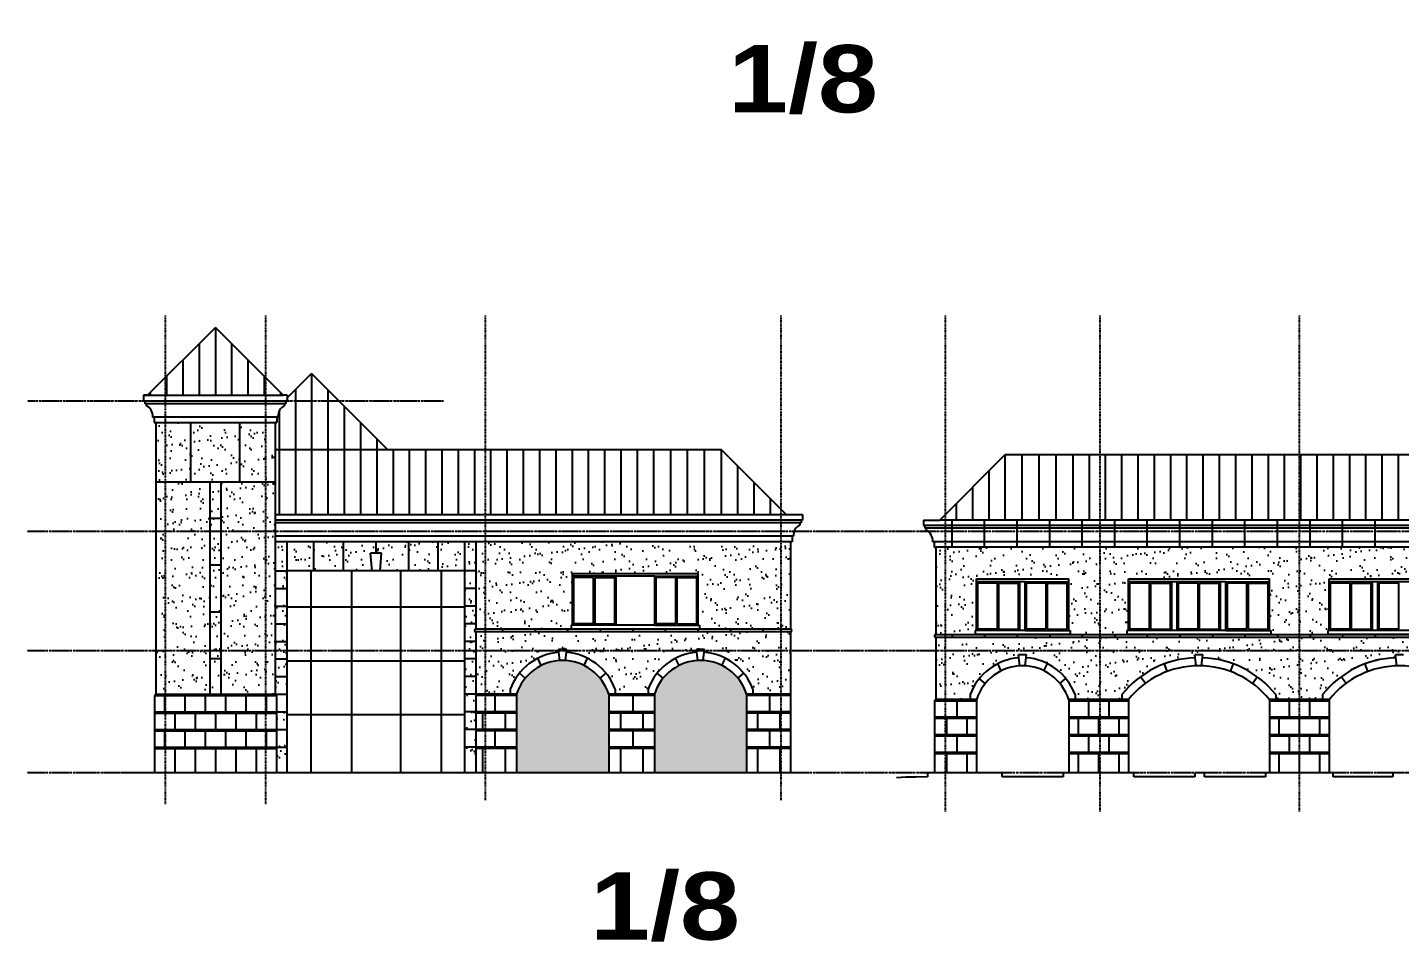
# Model space of a CAD drawing. Header units: inches. Extents: x -37 to 8263, y -3768 to 3636.
# Drawn here: x -37 to 1987, y -3701 to -2352 of the extents above; entities that cross this region are included whole.
import ezdxf

# ---------------------------------------------------------------- set-up
doc = ezdxf.new("R2010")
doc.units = ezdxf.units.IN
doc.header["$MEASUREMENT"] = 0
doc.linetypes.add('DASHDOT2', pattern=[0.5, 0.25, -0.125, 0, -0.125])
doc.linetypes.add('DASHDOTX2', pattern=[2, 1, -0.5, 0, -0.5])
for name, color, linetype in [('poche', 1, 'Continuous'), ('ROOF', 2, 'Continuous'), ('SITE', 1, 'Continuous'), ('STRUCTURE', 1, 'DASHDOTX2'), ('WALLS', 4, 'Continuous'), ('WINDOWS', 2, 'Continuous')]:
    doc.layers.add(name, color=color, linetype=linetype)
doc.styles.add('ARIAL BLACK', font='')
doc.styles.get('ARIAL BLACK').set_extended_font_data('Arial Black')

msp = doc.modelspace()

# ---------------------------------------------------------------- hatches: boundary and pattern name
at = {"layer": 'poche'}
h = msp.add_hatch(dxfattribs=at)
h.set_pattern_fill('AR-SAND', color=256, scale=15, style=0)
h.paths.add_polyline_path([(435.2, -2166.3, 0.734414), (299.2, -2166.3), (299.2, -2274.3), (435.2, -2274.3)])
h.paths.add_polyline_path([(2271.8, -2166.3, 0.734414), (2135.8, -2166.3), (2135.8, -2280.3), (2271.8, -2280.3)])
h.paths.add_polyline_path([(2475, -2166.3, 0.734414), (2339, -2166.3), (2339, -2280.3), (2475, -2280.3)])
h.paths.add_polyline_path([(820.4, -3335.7, 0.734414), (684.4, -3335.7), (684.4, -3451.7), (820.4, -3451.7)])
h.paths.add_polyline_path([(1023.7, -3335.7, 0.734414), (887.7, -3335.7), (887.7, -3451.7), (1023.7, -3451.7)])
h = msp.add_hatch(dxfattribs=at)
h.set_pattern_fill('AR-SAND', color=256, scale=15, style=0)
h.paths.add_polyline_path([(204, -2934.7), (152.2, -2934.7), (152.2, -3022.7), (204, -3022.7)])
h.paths.add_polyline_path([(276.4, -2934.7), (204, -2934.7), (204, -3022.7), (276.4, -3022.7)])
h.paths.add_polyline_path([(328.2, -2934.7), (276.4, -2934.7), (276.4, -3022.7), (328.2, -3022.7)])
h.paths.add_polyline_path([(328.2, -3022.7), (248.2, -3022.7), (248.2, -3335.7), (328.2, -3335.7)])
h.paths.add_polyline_path([(248.2, -3022.7), (232.2, -3022.7), (232.2, -3076.3), (248.2, -3076.3)])
h.paths.add_polyline_path([(232.2, -3022.7), (152.2, -3022.7), (152.2, -3335.7), (232.2, -3335.7)])
h.paths.add_polyline_path([(248.2, -3076.3), (232.2, -3076.3), (232.2, -3145.4), (248.2, -3145.4)])
h.paths.add_polyline_path([(248.2, -3145.4), (232.2, -3145.4), (232.2, -3214.4), (248.2, -3214.4)])
h.paths.add_polyline_path([(248.2, -3214.4), (232.2, -3214.4), (232.2, -3283.4), (248.2, -3283.4)])
h.paths.add_polyline_path([(248.2, -3283.4), (232.2, -3283.4), (232.2, -3335.7), (248.2, -3335.7)])
h.paths.add_polyline_path([(767.1, -3161.7), (767.1, -3157.7), (952.2, -3157.7), (952.2, -3161.7), (952.2, -3233.7), (954.2, -3233.7), (954.2, -3239.7), (1088.2, -3239.7), (1088.2, -3110.7), (624.2, -3110.7), (624.2, -3239.7), (765.1, -3239.7), (765.1, -3233.7), (767.1, -3233.7)])
h.paths.add_polyline_path([(949.7, -3269.7), (961.7, -3269.7), (961.1, -3273.8, -0.292148), (1033, -3328.2), (1033, -3335.7), (1088.2, -3335.7), (1088.2, -3243.7), (624.2, -3243.7), (624.2, -3335.7), (624.4, -3335.7), (675.1, -3335.7), (675.1, -3328.2, -0.292148), (747, -3273.8), (746.4, -3269.7), (758.4, -3269.7), (757.9, -3273.8, -0.292148), (829.8, -3328.2), (829.8, -3335.7), (878.3, -3335.7), (878.3, -3328.2, -0.292148), (950.2, -3273.8)])
h.paths.add_polyline_path([(624.2, -3413.7), (608.2, -3413.7), (608.2, -3451.7), (624.2, -3451.7)])
h.paths.add_polyline_path([(624.2, -3387.7), (608.2, -3387.7), (608.2, -3413.7), (624.2, -3413.7)])
h.paths.add_polyline_path([(624.2, -3361.7), (608.2, -3361.7), (608.2, -3387.7), (624.2, -3387.7)])
h.paths.add_polyline_path([(624.2, -3335.7), (608.2, -3335.7), (608.2, -3361.7), (624.2, -3361.7)])
h.paths.add_polyline_path([(624.2, -3309.7), (608.2, -3309.7), (608.2, -3335.7), (624.2, -3335.7)])
h.paths.add_polyline_path([(624.2, -3283.7), (608.2, -3283.7), (608.2, -3309.7), (624.2, -3309.7)])
h.paths.add_polyline_path([(624.2, -3257.7), (608.2, -3257.7), (608.2, -3283.7), (624.2, -3283.7)])
h.paths.add_polyline_path([(624.2, -3231.7), (608.2, -3231.7), (608.2, -3257.7), (624.2, -3257.7), (624.2, -3243.7, -1), (624.2, -3239.7)])
h.paths.add_polyline_path([(624.2, -3205.7), (608.2, -3205.7), (608.2, -3231.7), (624.2, -3231.7)])
h.paths.add_polyline_path([(624.2, -3179.7), (608.2, -3179.7), (608.2, -3205.7), (624.2, -3205.7)])
h.paths.add_polyline_path([(624.2, -3153.7), (608.2, -3153.7), (608.2, -3179.7), (624.2, -3179.7)])
h.paths.add_polyline_path([(624.2, -3110.7), (608.2, -3110.7), (608.2, -3153.7), (624.2, -3153.7)])
h.paths.add_polyline_path([(608.2, -3110.7), (568.9, -3110.7), (568.9, -3153.7), (608.2, -3153.7)])
h.paths.add_polyline_path([(568.9, -3110.7), (525.3, -3110.7), (525.3, -3153.7), (568.9, -3153.7)])
h.paths.add_polyline_path([(525.3, -3110.7), (477.2, -3110.7), (477.2, -3127.7), (485.2, -3127.7), (483.2, -3153.7), (525.3, -3153.7)])
h.paths.add_polyline_path([(469.2, -3127.7), (477.2, -3127.7), (477.2, -3110.7), (429, -3110.7), (429, -3153.7), (471.2, -3153.7)])
h.paths.add_polyline_path([(429, -3110.7), (385.5, -3110.7), (385.5, -3153.7), (429, -3153.7)])
h.paths.add_polyline_path([(385.5, -3110.7), (346.1, -3110.7), (346.1, -3153.7), (385.5, -3153.7)])
h.paths.add_polyline_path([(346.1, -3110.7), (328.2, -3110.7), (328.2, -3153.7), (346.1, -3153.7)])
h.paths.add_polyline_path([(346.1, -3153.7), (328.2, -3153.7), (328.2, -3179.7), (346.1, -3179.7)])
h.paths.add_polyline_path([(346.1, -3179.7), (328.2, -3179.7), (328.2, -3205.7), (346.1, -3205.7)])
h.paths.add_polyline_path([(346.1, -3205.7), (328.2, -3205.7), (328.2, -3231.7), (346.1, -3231.7)])
h.paths.add_polyline_path([(346.1, -3231.7), (328.2, -3231.7), (328.2, -3257.7), (346.1, -3257.7)])
h.paths.add_polyline_path([(346.1, -3257.7), (328.2, -3257.7), (328.2, -3283.7), (346.1, -3283.7)])
h.paths.add_polyline_path([(346.1, -3283.7), (328.2, -3283.7), (328.2, -3309.7), (346.1, -3309.7)])
h.paths.add_polyline_path([(346.1, -3309.7), (328.2, -3309.7), (328.2, -3335.7), (346.1, -3335.7)])
h.paths.add_polyline_path([(346.1, -3335.7), (328.2, -3335.7), (330.2, -3337.7), (330.2, -3361.7), (346.1, -3361.7)])
h.paths.add_polyline_path([(346.1, -3361.7), (330.2, -3361.7), (330.2, -3387.7), (346.1, -3387.7)])
h.paths.add_polyline_path([(346.1, -3387.7), (330.2, -3387.7), (330.2, -3413.7), (346.1, -3413.7)])
h.paths.add_polyline_path([(346.1, -3413.7), (330.2, -3413.7), (330.2, -3451.7), (346.1, -3451.7)])
h = msp.add_hatch(dxfattribs=at)
h.set_pattern_fill('AR-SAND', color=256, scale=15, style=0)
h.paths.add_polyline_path([(2386.7, -3118.7), (2384.2, -3118.7), (1302.7, -3118.7), (1302.7, -3247.7), (1360.7, -3247.7), (1360.7, -3241.7), (1362.7, -3241.7), (1362.7, -3169.7), (1362.7, -3165.7), (1498.7, -3165.7), (1498.7, -3169.7), (1498.7, -3241.7), (1500.7, -3241.7), (1500.7, -3247.7), (1584.7, -3247.7), (1584.7, -3241.7), (1586.7, -3241.7), (1586.7, -3169.7), (1586.7, -3165.7), (1794.7, -3165.7), (1794.7, -3169.7), (1794.7, -3241.7), (1796.7, -3241.7), (1796.7, -3247.7), (1880.7, -3247.7), (1880.7, -3241.7), (1882.7, -3241.7), (1882.7, -3169.7), (1882.7, -3165.7), (2090.7, -3165.7), (2090.7, -3169.7), (2090.7, -3241.7), (2092.7, -3241.7), (2092.7, -3247.7), (2176.7, -3247.7), (2176.7, -3241.7), (2178.7, -3241.7), (2178.7, -3169.7), (2178.7, -3165.7), (2386.7, -3165.7)])
h.paths.add_polyline_path([(2386.7, -3251.7), (1302.7, -3251.7), (1302.7, -3343.7), (1353.3, -3343.7), (1353.3, -3336.2, -0.292148), (1425.2, -3281.8), (1424.7, -3277.7), (1436.7, -3277.7), (1436.2, -3281.8, -0.292148), (1508.1, -3336.2), (1508.1, -3343.7), (1577.3, -3343.7), (1577.3, -3336.2, -0.217977), (1685.2, -3281.8), (1684.7, -3277.7), (1696.7, -3277.7), (1696.2, -3281.8, -0.217977), (1804.1, -3336.2), (1804.1, -3343.7), (1873.3, -3343.7), (1873.3, -3336.2, -0.217977), (1981.2, -3281.8), (1980.7, -3277.7), (1992.7, -3277.7), (1992.2, -3281.8, -0.217977), (2100.1, -3336.2), (2100.1, -3343.7), (2169.3, -3343.7), (2169.3, -3336.2, -0.217977), (2277.2, -3281.8), (2276.7, -3277.7), (2288.7, -3277.7), (2288.2, -3281.8, -0.192551), (2386.7, -3325.6)])

# ---------------------------------------------------------------- linework, layer by layer
for p, q in [((240.2, -2794.7), (240.2, -2894.7)), ((216.2, -2818.7), (216.2, -2894.7)), ((264.2, -2818.7), (264.2, -2894.7)), ((192.2, -2842.7), (192.2, -2894.7)), ((288.2, -2842.7), (288.2, -2894.7)), ((168.2, -2866.7), (168.2, -2894.7)), ((312.2, -2866.7), (312.2, -2894.7)), ((144.2, -2890.7), (144.2, -2894.7)), ((336.2, -2890.7), (336.2, -2894.7)), ((334.2, -2974.7), (334.2, -3070.7)), ((358.2, -2974.7), (358.2, -3070.7)), ((382.2, -2974.7), (382.2, -3070.7)), ((406.2, -2974.7), (406.2, -3070.7)), ((430.2, -2974.7), (430.2, -3070.7)), ((454.2, -2974.7), (454.2, -3070.7)), ((478.2, -2958.7), (478.2, -3070.7)), ((502.2, -2974.7), (502.2, -3070.7)), ((526.2, -2974.7), (526.2, -3070.7)), ((550.2, -2974.7), (550.2, -3070.7)), ((574.2, -2974.7), (574.2, -3070.7)), ((598.2, -2974.7), (598.2, -3070.7)), ((622.2, -2974.7), (622.2, -3070.7)), ((646.2, -2974.7), (646.2, -3070.7)), ((670.2, -2974.7), (670.2, -3070.7)), ((694.2, -2974.7), (694.2, -3070.7)), ((718.2, -2974.7), (718.2, -3070.7)), ((742.2, -2974.7), (742.2, -3070.7)), ((766.2, -2974.7), (766.2, -3070.7)), ((790.2, -2974.7), (790.2, -3070.7)), ((814.2, -2974.7), (814.2, -3070.7)), ((838.2, -2974.7), (838.2, -3070.7)), ((862.2, -2974.7), (862.2, -3070.7)), ((886.2, -2974.7), (886.2, -3070.7)), ((911.2, -2974.7), (911.2, -3070.7)), ((936.2, -2974.7), (936.2, -3070.7)), ((961.2, -2974.7), (961.2, -3070.7)), ((986.2, -2974.7), (986.2, -3070.7)), ((1404.7, -2982.7), (1404.7, -3078.7)), ((1429.7, -2982.7), (1429.7, -3078.7)), ((1454.7, -2982.7), (1454.7, -3078.7)), ((1479.7, -2982.7), (1479.7, -3078.7)), ((1504.7, -2982.7), (1504.7, -3078.7)), ((1528.7, -2982.7), (1528.7, -3078.7)), ((1552.7, -2982.7), (1552.7, -3078.7)), ((1576.7, -2982.7), (1576.7, -3078.7)), ((1600.7, -2982.7), (1600.7, -3078.7)), ((1624.7, -2982.7), (1624.7, -3078.7)), ((1648.7, -2982.7), (1648.7, -3078.7)), ((1672.7, -2982.7), (1672.7, -3078.7)), ((1696.7, -2982.7), (1696.7, -3078.7)), ((1720.7, -2982.7), (1720.7, -3078.7)), ((1744.7, -2982.7), (1744.7, -3078.7)), ((1768.7, -2982.7), (1768.7, -3078.7)), ((1792.7, -2982.7), (1792.7, -3078.7)), ((1816.7, -2982.7), (1816.7, -3078.7)), ((1840.7, -2982.7), (1840.7, -3078.7)), ((1864.7, -2982.7), (1864.7, -3078.7)), ((1888.7, -2982.7), (1888.7, -3078.7)), ((1912.7, -2982.7), (1912.7, -3078.7)), ((1936.7, -2982.7), (1936.7, -3078.7)), ((1960.7, -2982.7), (1960.7, -3078.7)), ((1984.7, -2982.7), (1984.7, -3078.7)), ((1010.2, -2998.7), (1010.2, -3070.7)), ((1380.7, -3006.7), (1380.7, -3078.7)), ((1034.2, -3022.7), (1034.2, -3070.7)), ((1356.7, -3030.7), (1356.7, -3078.7)), ((1058.2, -3046.7), (1058.2, -3070.7)), ((1332.7, -3054.7), (1332.7, -3078.7))]:
    msp.add_line(p, q, dxfattribs=at)
at = {"layer": 'poche', "color": 1}
for p, q in [((382.2, -2862.7), (382.2, -2974.7)), ((358.2, -2886.7), (358.2, -2974.7)), ((406.2, -2886.7), (406.2, -2974.7)), ((430.2, -2910.7), (430.2, -2974.7)), ((334.2, -2918.4), (334.2, -2974.7)), ((454.2, -2934.7), (454.2, -2974.7)), ((1326.7, -3118.7), (1326.7, -3078.7)), ((1374.7, -3118.7), (1374.7, -3078.7)), ((1422.7, -3118.7), (1422.7, -3078.7)), ((1470.7, -3118.7), (1470.7, -3078.7)), ((1518.7, -3118.7), (1518.7, -3078.7)), ((1566.7, -3118.7), (1566.7, -3078.7)), ((1614.7, -3118.7), (1614.7, -3078.7)), ((1662.7, -3118.7), (1662.7, -3078.7)), ((1710.7, -3118.7), (1710.7, -3078.7)), ((1758.7, -3118.7), (1758.7, -3078.7)), ((1806.7, -3118.7), (1806.7, -3078.7)), ((1854.7, -3118.7), (1854.7, -3078.7)), ((1902.7, -3118.7), (1902.7, -3078.7)), ((1950.7, -3118.7), (1950.7, -3078.7)), ((346.1, -3153.7), (346.1, -3110.7)), ((385.5, -3153.7), (385.5, -3110.7)), ((429, -3153.7), (429, -3110.7)), ((477.2, -3127.7), (477.2, -3110.7)), ((525.3, -3153.7), (525.3, -3110.7)), ((568.9, -3153.7), (568.9, -3110.7)), ((608.2, -3153.7), (608.2, -3110.7)), ((328.2, -3153.7), (346.1, -3153.7)), ((624.4, -3153.7), (608.2, -3153.7)), ((328.2, -3179.7), (346.1, -3179.7)), ((624.4, -3179.7), (608.2, -3179.7)), ((328.2, -3205.7), (346.1, -3205.7)), ((624.4, -3205.7), (608.2, -3205.7)), ((328.2, -3231.7), (346.1, -3231.7)), ((624.4, -3231.7), (608.2, -3231.7)), ((328.2, -3257.7), (346.1, -3257.7)), ((624.4, -3257.7), (608.2, -3257.7)), ((328.2, -3283.7), (346.1, -3283.7)), ((624.4, -3283.7), (608.2, -3283.7)), ((720.9, -3293.1), (715.7, -3282.6)), ((784, -3293.1), (789.2, -3282.6)), ((924.1, -3293.1), (918.9, -3282.6)), ((987.2, -3293.1), (992.4, -3282.6)), ((1399.2, -3301.1), (1394, -3290.6)), ((1462.2, -3301.1), (1467.4, -3290.6)), ((1644, -3302.2), (1639.8, -3291)), ((1737.4, -3302.2), (1741.6, -3291)), ((1940, -3302.2), (1935.8, -3291)), ((328.2, -3309.7), (346.1, -3309.7)), ((624.4, -3309.7), (608.2, -3309.7)), ((697.3, -3311.9), (688.5, -3304.7)), ((807.6, -3311.9), (816.4, -3304.7)), ((900.5, -3311.9), (891.7, -3304.7)), ((1010.8, -3311.9), (1019.6, -3304.7)), ((1375.6, -3319.9), (1366.7, -3312.7)), ((1485.8, -3319.9), (1494.7, -3312.7)), ((1611.8, -3319.7), (1604.6, -3310)), ((1769.7, -3319.7), (1776.8, -3310)), ((1907.8, -3319.7), (1900.6, -3310)), ((165.2, -3337.7), (165.2, -3361.7)), ((195.2, -3337.7), (195.2, -3361.7)), ((225.2, -3337.7), (225.2, -3361.7)), ((255.2, -3337.7), (255.2, -3361.7)), ((255.2, -3337.7), (255.2, -3361.7)), ((285.2, -3337.7), (285.2, -3361.7)), ((315.2, -3337.7), (315.2, -3361.7)), ((328.2, -3335.7), (346.1, -3335.7)), ((624.4, -3335.7), (608.2, -3335.7)), ((684.4, -3335.7), (624.4, -3335.7)), ((684.4, -3337.7), (624.4, -3337.7)), ((652.4, -3337.7), (652.4, -3361.7)), ((887.7, -3335.7), (820.7, -3335.7)), ((887.7, -3337.7), (820.7, -3337.7)), ((855.7, -3337.7), (855.7, -3361.7)), ((1088.2, -3335.7), (1023.9, -3335.7)), ((1088.2, -3337.7), (1023.9, -3337.7)), ((1057.6, -3337.7), (1057.6, -3361.7)), ((1362.7, -3345.7), (1300.7, -3345.7)), ((1362.7, -3343.7), (1302.7, -3343.7)), ((1333.7, -3345.7), (1333.7, -3369.7)), ((1586.7, -3343.7), (1498.7, -3343.7)), ((1586.7, -3345.7), (1498.7, -3345.7)), ((1527.7, -3345.7), (1527.7, -3369.7)), ((1557.7, -3345.7), (1557.7, -3369.7)), ((1882.7, -3343.7), (1794.7, -3343.7)), ((1882.7, -3345.7), (1794.7, -3345.7)), ((1823.7, -3345.7), (1823.7, -3369.7)), ((1853.7, -3345.7), (1853.7, -3369.7)), ((150.2, -3361.7), (346.1, -3361.7)), ((150.2, -3363.7), (330.2, -3363.7)), ((180.2, -3363.7), (180.2, -3387.7)), ((210.2, -3363.7), (210.2, -3387.7)), ((240.2, -3363.7), (240.2, -3387.7)), ((270.2, -3363.7), (270.2, -3387.7)), ((270.2, -3363.7), (270.2, -3387.7)), ((300.2, -3363.7), (300.2, -3387.7)), ((684.4, -3361.7), (608.2, -3361.7)), ((684.4, -3363.7), (624.4, -3363.7)), ((634.4, -3363.7), (634.4, -3387.7)), ((667.4, -3363.7), (667.4, -3387.7)), ((887.7, -3361.7), (820.7, -3361.7)), ((887.7, -3363.7), (820.7, -3363.7)), ((837.7, -3363.7), (837.7, -3387.7)), ((870.7, -3363.7), (870.7, -3387.7)), ((1088.2, -3361.7), (1023.9, -3361.7)), ((1088.2, -3363.7), (1023.9, -3363.7)), ((1039.6, -3363.7), (1039.6, -3387.7)), ((1072.6, -3363.7), (1072.6, -3387.7)), ((1362.7, -3369.7), (1300.7, -3369.7)), ((1362.7, -3371.7), (1300.7, -3371.7)), ((1318.7, -3371.7), (1318.7, -3395.7)), ((1348.7, -3371.7), (1348.7, -3395.7)), ((1586.7, -3369.7), (1498.7, -3369.7)), ((1586.7, -3371.7), (1498.7, -3371.7)), ((1512.7, -3371.7), (1512.7, -3395.7)), ((1542.7, -3371.7), (1542.7, -3395.7)), ((1572.7, -3371.7), (1572.7, -3395.7)), ((1882.7, -3369.7), (1794.7, -3369.7)), ((1882.7, -3371.7), (1794.7, -3371.7)), ((1808.7, -3371.7), (1808.7, -3395.7)), ((1838.7, -3371.7), (1838.7, -3395.7)), ((1868.7, -3371.7), (1868.7, -3395.7)), ((150.2, -3387.7), (346.1, -3387.7)), ((150.2, -3389.7), (330.2, -3389.7)), ((165.2, -3389.7), (165.2, -3413.7)), ((195.2, -3389.7), (195.2, -3413.7)), ((225.2, -3389.7), (225.2, -3413.7)), ((255.2, -3389.7), (255.2, -3413.7)), ((255.2, -3389.7), (255.2, -3413.7)), ((285.2, -3389.7), (285.2, -3413.7)), ((315.2, -3389.7), (315.2, -3413.7)), ((684.4, -3387.7), (608.2, -3387.7)), ((684.4, -3389.7), (624.4, -3389.7)), ((652.4, -3389.7), (652.4, -3413.7)), ((887.7, -3387.7), (820.7, -3387.7)), ((887.7, -3389.7), (820.7, -3389.7)), ((855.7, -3389.7), (855.7, -3413.7)), ((1088.2, -3387.7), (1023.9, -3387.7)), ((1088.2, -3389.7), (1023.9, -3389.7)), ((1057.6, -3389.7), (1057.6, -3413.7)), ((1362.7, -3395.7), (1300.7, -3395.7)), ((1362.7, -3397.7), (1300.7, -3397.7)), ((1333.7, -3397.7), (1333.7, -3421.7)), ((1586.7, -3395.7), (1498.7, -3395.7)), ((1586.7, -3397.7), (1498.7, -3397.7)), ((1527.7, -3397.7), (1527.7, -3421.7)), ((1557.7, -3397.7), (1557.7, -3421.7)), ((1882.7, -3395.7), (1794.7, -3395.7)), ((1882.7, -3397.7), (1794.7, -3397.7)), ((1823.7, -3397.7), (1823.7, -3421.7)), ((1853.7, -3397.7), (1853.7, -3421.7)), ((150.2, -3413.7), (346.1, -3413.7)), ((150.2, -3415.7), (330.2, -3415.7)), ((180.2, -3415.7), (180.2, -3451.7)), ((210.2, -3415.7), (210.2, -3451.7)), ((240.2, -3415.7), (240.2, -3451.7)), ((270.2, -3415.7), (270.2, -3451.7)), ((270.2, -3415.7), (270.2, -3451.7)), ((300.2, -3415.7), (300.2, -3451.7)), ((684.4, -3413.7), (608.2, -3413.7)), ((684.4, -3415.7), (624.4, -3415.7)), ((634.4, -3415.7), (634.4, -3451.7)), ((667.4, -3415.7), (667.4, -3451.7)), ((887.7, -3413.7), (820.7, -3413.7)), ((887.7, -3415.7), (820.7, -3415.7)), ((837.7, -3415.7), (837.7, -3451.7)), ((870.7, -3415.7), (870.7, -3451.7)), ((1088.2, -3413.7), (1023.9, -3413.7)), ((1088.2, -3415.7), (1023.9, -3415.7)), ((1039.6, -3415.7), (1039.6, -3451.7)), ((1072.6, -3415.7), (1072.6, -3451.7)), ((1362.7, -3421.7), (1300.7, -3421.7)), ((1362.7, -3423.7), (1300.7, -3423.7)), ((1318.7, -3423.7), (1318.7, -3451.7)), ((1348.7, -3423.7), (1348.7, -3451.7)), ((1586.7, -3421.7), (1498.7, -3421.7)), ((1586.7, -3423.7), (1498.7, -3423.7)), ((1512.7, -3423.7), (1512.7, -3451.7)), ((1542.7, -3423.7), (1542.7, -3451.7)), ((1572.7, -3423.7), (1572.7, -3451.7)), ((1882.7, -3421.7), (1794.7, -3421.7)), ((1882.7, -3423.7), (1794.7, -3423.7)), ((1808.7, -3423.7), (1808.7, -3451.7)), ((1838.7, -3423.7), (1838.7, -3451.7)), ((1868.7, -3423.7), (1868.7, -3451.7))]:
    msp.add_line(p, q, dxfattribs=at)
at = {"layer": 'poche', "color": 2}
for p, q in [((675.1, -3328.2), (675.1, -3335.7)), ((829.8, -3328.2), (829.8, -3335.7)), ((878.3, -3328.2), (878.3, -3335.7)), ((1033, -3328.2), (1033, -3335.7)), ((1353.3, -3336.2), (1353.3, -3343.7)), ((1508.1, -3336.2), (1508.1, -3343.7)), ((1577.3, -3336.2), (1577.3, -3343.7)), ((1804.1, -3336.2), (1804.1, -3343.7)), ((1873.3, -3336.2), (1873.3, -3343.7))]:
    msp.add_line(p, q, dxfattribs=at)
at = {"layer": 'ROOF', "color": 4}
for p, q in [((140.2, -2894.7), (240.2, -2794.7)), ((340.2, -2894.7), (240.2, -2794.7)), ((328.2, -2974.7), (986.2, -2974.7)), ((1082.2, -3070.7), (986.2, -2974.7))]:
    msp.add_line(p, q, dxfattribs=at)
at = {"layer": 'ROOF', "color": 1}
for p in [(346.2, -2898.7), (494.2, -2974.7), (494.2, -2974.7)]:
    msp.add_line(p, (382.2, -2862.7), dxfattribs=at)
at = {"layer": 'ROOF', "color": 2}
for p in [(1308.7, -3078.7), (2470.7, -2982.7)]:
    msp.add_line(p, (1404.7, -2982.7), dxfattribs=at)
at = {"layer": 'SITE', "color": 6}
for p, q in [((1108, -3451.7), (103.5, -3451.7)), ((1290.7, -3451.7), (1290.7, -3457.7)), ((1400.8, -3451.7), (1290.7, -3451.7)), ((1400.8, -3457.7), (1400.8, -3451.7)), ((1490.8, -3457.7), (1400.8, -3457.7)), ((1490.8, -3451.7), (1490.8, -3457.7)), ((1594.8, -3451.7), (1490.8, -3451.7)), ((1594.8, -3457.7), (1594.8, -3451.7)), ((1684.8, -3457.7), (1594.8, -3457.7)), ((1684.8, -3451.7), (1684.8, -3457.7)), ((1698.8, -3451.7), (1684.8, -3451.7)), ((1698.8, -3457.7), (1698.8, -3451.7)), ((1788.8, -3457.7), (1698.8, -3457.7)), ((1788.8, -3451.7), (1788.8, -3457.7)), ((1888.8, -3451.7), (1788.8, -3451.7)), ((1888.8, -3451.7), (1888.8, -3451.7)), ((1888.8, -3457.7), (1888.8, -3451.7)), ((1976.8, -3457.7), (1888.8, -3457.7)), ((1976.8, -3451.7), (1976.8, -3457.7)), ((1990.8, -3451.7), (1976.8, -3451.7))]:
    msp.add_line(p, q, dxfattribs=at)
msp.add_lwpolyline([(1290.7, -3457.7), (1272.9, -3458.1), (1258.5, -3457.9), (1244.6, -3458.9)], dxfattribs=at)
at = {"layer": 'STRUCTURE'}
for p, q in [((166.2, -2776.8), (166.2, -3497.8)), ((314.2, -2776.8), (314.2, -3497.8)), ((638.2, -2776.8), (638.2, -3492)), ((1074.2, -2776.8), (1074.2, -3492)), ((1316.7, -2776.8), (1316.7, -3508.8)), ((1544.7, -2776.8), (1544.7, -3508.8)), ((1838.7, -2776.8), (1838.7, -3508.8))]:
    msp.add_line(p, q, dxfattribs=at)
at = {"layer": 'STRUCTURE', "color": 1, "linetype": 'DASHDOT2'}
for p, q in [((-37, -2902.7), (576.8, -2902.7)), ((3308.6, -3095.7), (-37, -3095.7)), ((3308.6, -3271.7), (-37, -3271.7)), ((3308.6, -3451.7), (-37, -3451.7))]:
    msp.add_line(p, q, dxfattribs=at)
at = {"layer": 'WALLS'}
for p, q in [((134.2, -2894.7), (134.2, -2902.7)), ((134.2, -2894.7), (140.2, -2894.7)), ((140.2, -2894.7), (134.2, -2894.7)), ((134.2, -2902.7), (136.2, -2902.7)), ((136.2, -2902.7), (136.2, -2906.7)), ((136.2, -2906.7), (138.2, -2906.7)), ((138.2, -2906.7), (138.2, -2909.7)), ((346.2, -2894.7), (340.2, -2894.7)), ((346.2, -2894.7), (340.2, -2894.7)), ((344.2, -2906.7), (342.2, -2906.7)), ((342.2, -2906.7), (342.2, -2909.7)), ((346.2, -2902.7), (344.2, -2902.7)), ((344.2, -2902.7), (344.2, -2906.7)), ((346.2, -2894.7), (346.2, -2902.7)), ((147.7, -2926.7), (149.7, -2926.7)), ((149.7, -2926.7), (149.7, -2934.7)), ((330.7, -2926.7), (330.7, -2934.7)), ((332.7, -2926.7), (330.7, -2926.7)), ((149.7, -2934.7), (152.2, -2934.7)), ((152.2, -2934.7), (152.2, -3335.7)), ((328.2, -2934.7), (328.2, -3335.7)), ((330.7, -2934.7), (328.2, -2934.7)), ((1106.2, -3070.7), (1106.2, -3078.7)), ((1102.2, -3082.7), (1102.2, -3085.7)), ((1104.2, -3082.7), (1102.2, -3082.7)), ((1104.2, -3078.7), (1104.2, -3082.7)), ((1106.2, -3078.7), (1104.2, -3078.7)), ((152.2, -3110.7), (152.2, -3335.7)), ((1088.2, -3110.7), (1088.2, -3239.7)), ((1090.7, -3110.7), (1088.2, -3110.7)), ((1092.7, -3102.7), (1090.7, -3102.7)), ((1090.7, -3102.7), (1090.7, -3110.7)), ((1088.2, -3243.7), (1088.2, -3451.7))]:
    msp.add_line(p, q, dxfattribs=at)
at = {"layer": 'WALLS', "color": 2}
for p, q in [((134.2, -2902.7), (346.2, -2902.7)), ((140.2, -2894.7), (340.2, -2894.7)), ((149.7, -2934.7), (330.7, -2934.7)), ((2858.7, -3086.7), (1286.7, -3086.7)), ((1088.2, -3110.7), (328.2, -3110.7)), ((471.2, -3153.7), (469.2, -3127.7)), ((485.2, -3127.7), (469.2, -3127.7)), ((483.2, -3153.7), (485.2, -3127.7)), ((2384.2, -3118.7), (1302.7, -3118.7)), ((608.2, -3153.7), (346.1, -3153.7)), ((346.1, -3451.7), (346.1, -3153.7)), ((608.2, -3451.7), (608.2, -3153.7)), ((767.1, -3157.7), (952.2, -3157.7)), ((767.1, -3161.7), (767.1, -3157.7)), ((888.2, -3161.7), (767.1, -3161.7)), ((767.1, -3233.7), (767.1, -3161.7)), ((831.1, -3233.7), (831.1, -3161.7)), ((888.2, -3161.7), (952.2, -3161.7)), ((888.2, -3233.7), (888.2, -3161.7)), ((952.2, -3161.7), (952.2, -3157.7)), ((952.2, -3233.7), (952.2, -3161.7)), ((1362.7, -3169.7), (1362.7, -3165.7)), ((1362.7, -3165.7), (1498.7, -3165.7)), ((1434.7, -3169.7), (1362.7, -3169.7)), ((1362.7, -3241.7), (1362.7, -3169.7)), ((1426.7, -3241.7), (1426.7, -3169.7)), ((1434.7, -3241.7), (1434.7, -3169.7)), ((1434.7, -3169.7), (1498.7, -3169.7)), ((1498.7, -3169.7), (1498.7, -3165.7)), ((1498.7, -3241.7), (1498.7, -3169.7)), ((1586.7, -3169.7), (1586.7, -3165.7)), ((1586.7, -3165.7), (1794.7, -3165.7)), ((1730.7, -3169.7), (1586.7, -3169.7)), ((1586.7, -3241.7), (1586.7, -3169.7)), ((1650.7, -3241.7), (1650.7, -3169.7)), ((1658.7, -3241.7), (1658.7, -3169.7)), ((1722.7, -3241.7), (1722.7, -3169.7)), ((1730.7, -3241.7), (1730.7, -3169.7)), ((1730.7, -3169.7), (1794.7, -3169.7)), ((1794.7, -3169.7), (1794.7, -3165.7)), ((1794.7, -3241.7), (1794.7, -3169.7)), ((1882.7, -3169.7), (1882.7, -3165.7)), ((1882.7, -3165.7), (2090.7, -3165.7)), ((2026.7, -3169.7), (1882.7, -3169.7)), ((1882.7, -3241.7), (1882.7, -3169.7)), ((1946.7, -3241.7), (1946.7, -3169.7)), ((1954.7, -3241.7), (1954.7, -3169.7)), ((888.2, -3233.7), (765.1, -3233.7)), ((765.1, -3233.7), (765.1, -3239.7)), ((888.2, -3233.7), (954.2, -3233.7)), ((954.2, -3233.7), (954.2, -3239.7)), ((954.2, -3239.7), (765.1, -3239.7)), ((1360.7, -3241.7), (1360.7, -3247.7)), ((1434.7, -3241.7), (1360.7, -3241.7)), ((1500.7, -3247.7), (1360.7, -3247.7)), ((1434.7, -3241.7), (1500.7, -3241.7)), ((1500.7, -3241.7), (1500.7, -3247.7)), ((1584.7, -3241.7), (1584.7, -3247.7)), ((1730.7, -3241.7), (1584.7, -3241.7)), ((1796.7, -3247.7), (1584.7, -3247.7)), ((1730.7, -3241.7), (1796.7, -3241.7)), ((1796.7, -3241.7), (1796.7, -3247.7)), ((1880.7, -3241.7), (1880.7, -3247.7)), ((2026.7, -3241.7), (1880.7, -3241.7)), ((2092.7, -3247.7), (1880.7, -3247.7)), ((748.4, -3285.8), (746.4, -3269.7)), ((758.4, -3269.7), (746.4, -3269.7)), ((756.4, -3285.8), (758.4, -3269.7)), ((951.7, -3285.8), (949.7, -3269.7)), ((961.7, -3269.7), (949.7, -3269.7)), ((959.7, -3285.8), (961.7, -3269.7)), ((1436.7, -3277.7), (1424.7, -3277.7)), ((1426.7, -3293.8), (1424.7, -3277.7)), ((1434.7, -3293.8), (1436.7, -3277.7)), ((1696.7, -3277.7), (1684.7, -3277.7)), ((1686.7, -3293.8), (1684.7, -3277.7)), ((1694.7, -3293.8), (1696.7, -3277.7)), ((1982.7, -3293.8), (1980.7, -3277.7)), ((1992.7, -3277.7), (1980.7, -3277.7)), ((675.1, -3328.2), (675.1, -3335.7)), ((684.4, -3335.7), (675.1, -3335.7)), ((684.4, -3335.7), (684.4, -3451.7)), ((820.4, -3335.7), (820.4, -3451.7)), ((829.8, -3335.7), (820.4, -3335.7)), ((829.8, -3328.2), (829.8, -3335.7)), ((878.3, -3328.2), (878.3, -3335.7)), ((887.7, -3335.7), (878.3, -3335.7)), ((887.7, -3335.7), (887.7, -3451.7)), ((1023.7, -3335.7), (1023.7, -3451.7)), ((1033, -3335.7), (1023.7, -3335.7)), ((1033, -3328.2), (1033, -3335.7)), ((1353.3, -3336.2), (1353.3, -3343.7)), ((1508.1, -3336.2), (1508.1, -3343.7)), ((1577.3, -3336.2), (1577.3, -3343.7)), ((1804.1, -3336.2), (1804.1, -3343.7)), ((1873.3, -3336.2), (1873.3, -3343.7)), ((1353.3, -3343.7), (1362.7, -3343.7)), ((1498.7, -3343.7), (1508.1, -3343.7)), ((1577.3, -3343.7), (1586.7, -3343.7)), ((1794.7, -3343.7), (1804.1, -3343.7)), ((1873.3, -3343.7), (1882.7, -3343.7))]:
    msp.add_line(p, q, dxfattribs=at)
at = {"layer": 'WALLS', "color": 1}
for p, q in [((136.2, -2906.7), (344.2, -2906.7)), ((147.7, -2926.7), (332.7, -2926.7)), ((204, -3022.7), (204, -2934.7)), ((276.4, -3022.7), (276.4, -2934.7)), ((328.2, -3022.7), (152.2, -3022.7)), ((232.2, -3022.7), (232.2, -3335.7)), ((248.2, -3022.7), (248.2, -3335.7)), ((248.2, -3076.3), (232.2, -3076.3)), ((1104.2, -3078.7), (328.2, -3078.7)), ((1102.2, -3082.7), (328.2, -3082.7)), ((2858.7, -3090.7), (1288.7, -3090.7)), ((1090.7, -3102.7), (328.2, -3102.7)), ((2861.2, -3110.7), (1300.2, -3110.7)), ((248.2, -3145.4), (232.2, -3145.4)), ((890.2, -3231.7), (890.2, -3163.7)), ((950.2, -3231.7), (950.2, -3163.7)), ((1436.7, -3239.7), (1436.7, -3171.7)), ((1496.7, -3239.7), (1496.7, -3171.7)), ((1660.7, -3239.7), (1660.7, -3171.7)), ((1720.7, -3239.7), (1720.7, -3171.7)), ((1732.7, -3239.7), (1732.7, -3171.7)), ((1792.7, -3239.7), (1792.7, -3171.7)), ((1956.7, -3239.7), (1956.7, -3171.7)), ((248.2, -3214.4), (232.2, -3214.4)), ((919.2, -3231.7), (890.2, -3231.7)), ((921.2, -3231.7), (950.2, -3231.7)), ((1088.2, -3239.7), (624.2, -3239.7)), ((1088.2, -3243.7), (624.2, -3243.7)), ((664.2, -3243.7), (664.2, -3239.7)), ((712.2, -3243.7), (712.2, -3239.7)), ((760.2, -3243.7), (760.2, -3239.7)), ((808.2, -3243.7), (808.2, -3239.7)), ((856.2, -3243.7), (856.2, -3239.7)), ((904.2, -3243.7), (904.2, -3239.7)), ((952.2, -3243.7), (952.2, -3239.7)), ((1000.2, -3243.7), (1000.2, -3239.7)), ((1048.2, -3243.7), (1048.2, -3239.7)), ((1302.7, -3247.7), (2386.7, -3247.7)), ((1302.7, -3251.7), (2386.7, -3251.7)), ((1374.7, -3247.7), (1374.7, -3251.7)), ((1422.7, -3247.7), (1422.7, -3251.7)), ((1465.7, -3239.7), (1436.7, -3239.7)), ((1467.7, -3239.7), (1496.7, -3239.7)), ((1470.7, -3247.7), (1470.7, -3251.7)), ((1518.7, -3247.7), (1518.7, -3251.7)), ((1566.7, -3247.7), (1566.7, -3251.7)), ((1614.7, -3247.7), (1614.7, -3251.7)), ((1689.7, -3239.7), (1660.7, -3239.7)), ((1662.7, -3247.7), (1662.7, -3251.7)), ((1691.7, -3239.7), (1720.7, -3239.7)), ((1710.7, -3247.7), (1710.7, -3251.7)), ((1761.7, -3239.7), (1732.7, -3239.7)), ((1758.7, -3247.7), (1758.7, -3251.7)), ((1763.7, -3239.7), (1792.7, -3239.7)), ((1806.7, -3247.7), (1806.7, -3251.7)), ((1854.7, -3247.7), (1854.7, -3251.7)), ((1902.7, -3247.7), (1902.7, -3251.7)), ((1950.7, -3247.7), (1950.7, -3251.7)), ((1985.7, -3239.7), (1956.7, -3239.7)), ((248.2, -3283.4), (232.2, -3283.4)), ((150.2, -3337.7), (330.2, -3337.7)), ((152.2, -3335.7), (328.2, -3335.7)), ((152.2, -3335.7), (328.2, -3335.7))]:
    msp.add_line(p, q, dxfattribs=at)
at = {"layer": 'WALLS', "color": 3}
for p, q in [((328.2, -3070.7), (1106.2, -3070.7)), ((1284.7, -3078.7), (1284.7, -3086.7)), ((1284.7, -3078.7), (1308.7, -3078.7)), ((1284.7, -3086.7), (1286.7, -3086.7)), ((1286.7, -3086.7), (1286.7, -3090.7)), ((1286.7, -3090.7), (1288.7, -3090.7)), ((1288.7, -3090.7), (1288.7, -3093.7)), ((2368.7, -3078.7), (1308.7, -3078.7)), ((624.2, -3110.7), (624.2, -3239.7)), ((1298.2, -3110.7), (1300.2, -3110.7)), ((1300.2, -3110.7), (1300.2, -3118.7)), ((1300.2, -3118.7), (1302.7, -3118.7)), ((1302.7, -3118.7), (1302.7, -3247.7)), ((624.2, -3243.7), (624.2, -3451.7)), ((1302.7, -3251.7), (1302.7, -3343.7)), ((1326.7, -3247.7), (1326.7, -3251.7)), ((1302.7, -3343.7), (1300.7, -3345.7)), ((1300.7, -3345.7), (1300.7, -3451.7)), ((1362.7, -3343.7), (1362.7, -3451.7)), ((1498.7, -3343.7), (1498.7, -3451.7)), ((1586.7, -3343.7), (1586.7, -3451.7)), ((1794.7, -3343.7), (1794.7, -3451.7)), ((1882.7, -3343.7), (1882.7, -3451.7))]:
    msp.add_line(p, q, dxfattribs=at)
at = {"layer": 'WALLS', "color": 4}
for p, q in [((152.2, -3335.7), (150.2, -3337.7)), ((150.2, -3337.7), (150.2, -3451.7)), ((328.2, -3335.7), (330.2, -3337.7)), ((330.2, -3337.7), (330.2, -3451.7))]:
    msp.add_line(p, q, dxfattribs=at)
at = {"layer": 'WALLS'}
for centre, start, end in [((129.7, -2925.7), 356.6383, 61.7566), ((350.8, -2925.7), 118.2434, 183.3617), ((1110.8, -3101.7), 118.2434, 183.3617)]:
    msp.add_arc(centre, 18.1, start, end, dxfattribs=at)
at = {"layer": 'WALLS', "color": 3}
for centre, radius, start, end in [((1280.1, -3109.7), 18.1, 356.6383, 61.7566), ((624.2, -3241.7), 2, 90, 270), ((1302.7, -3249.7), 2, 90, 270), ((1430.7, -3365.1), 71.3, 17.4119, 162.5881), ((1690.7, -3426.9), 133.2, 38.6464, 141.3536), ((1986.7, -3426.9), 133.2, 38.6464, 141.3536)]:
    msp.add_arc(centre, radius, start, end, dxfattribs=at)
at = {"layer": 'WALLS', "color": 4}
msp.add_arc((1088.2, -3241.7), 2, 270, 90, dxfattribs=at)
at = {"layer": 'WALLS', "color": 2}
for centre, radius, start, end in [((753.6, -3357.3), 83.7, 94.5469, 159.6894), ((751.3, -3357.3), 83.7, 20.3106, 85.4531), ((956.8, -3357.3), 83.7, 94.5469, 159.6894), ((954.5, -3357.3), 83.7, 20.3106, 85.4531), ((752.4, -3357.1), 71.3, 17.4119, 162.5881), ((955.7, -3357.1), 71.3, 17.4119, 162.5881), ((1431.9, -3365.3), 83.7, 94.5469, 159.6894), ((1429.6, -3365.3), 83.7, 20.3106, 85.4531), ((1690.7, -3426.9), 145.2, 92.1663, 141.3536), ((1690.7, -3426.9), 145.2, 38.6464, 87.8337), ((1986.7, -3426.9), 145.2, 92.1663, 141.3536)]:
    msp.add_arc(centre, radius, start, end, dxfattribs=at)
at = {"layer": 'WINDOWS', "color": 1}
for p, q in [((381.2, -3153.7), (381.2, -3451.7)), ((441.2, -3153.7), (441.2, -3451.7)), ((513.2, -3153.7), (513.2, -3451.7)), ((573.2, -3153.7), (573.2, -3451.7)), ((798.1, -3163.7), (769.1, -3163.7)), ((769.1, -3231.7), (769.1, -3163.7)), ((798.1, -3231.7), (798.1, -3163.7)), ((800.1, -3163.7), (829.1, -3163.7)), ((800.1, -3231.7), (800.1, -3163.7)), ((829.1, -3231.7), (829.1, -3163.7)), ((919.2, -3163.7), (890.2, -3163.7)), ((919.2, -3231.7), (919.2, -3163.7)), ((921.2, -3231.7), (921.2, -3163.7)), ((921.2, -3163.7), (950.2, -3163.7)), ((1393.7, -3171.7), (1364.7, -3171.7)), ((1364.7, -3239.7), (1364.7, -3171.7)), ((1393.7, -3239.7), (1393.7, -3171.7)), ((1395.7, -3171.7), (1424.7, -3171.7)), ((1395.7, -3239.7), (1395.7, -3171.7)), ((1424.7, -3239.7), (1424.7, -3171.7)), ((1465.7, -3171.7), (1436.7, -3171.7)), ((1465.7, -3239.7), (1465.7, -3171.7)), ((1467.7, -3239.7), (1467.7, -3171.7)), ((1467.7, -3171.7), (1496.7, -3171.7)), ((1617.7, -3171.7), (1588.7, -3171.7)), ((1588.7, -3239.7), (1588.7, -3171.7)), ((1617.7, -3239.7), (1617.7, -3171.7)), ((1619.7, -3171.7), (1648.7, -3171.7)), ((1619.7, -3239.7), (1619.7, -3171.7)), ((1648.7, -3239.7), (1648.7, -3171.7)), ((1689.7, -3171.7), (1660.7, -3171.7)), ((1689.7, -3239.7), (1689.7, -3171.7)), ((1691.7, -3171.7), (1720.7, -3171.7)), ((1691.7, -3239.7), (1691.7, -3171.7)), ((1761.7, -3171.7), (1732.7, -3171.7)), ((1761.7, -3239.7), (1761.7, -3171.7)), ((1763.7, -3171.7), (1792.7, -3171.7)), ((1763.7, -3239.7), (1763.7, -3171.7)), ((1913.7, -3171.7), (1884.7, -3171.7)), ((1884.7, -3239.7), (1884.7, -3171.7)), ((1913.7, -3239.7), (1913.7, -3171.7)), ((1915.7, -3171.7), (1944.7, -3171.7)), ((1915.7, -3239.7), (1915.7, -3171.7)), ((1944.7, -3239.7), (1944.7, -3171.7)), ((1985.7, -3171.7), (1956.7, -3171.7)), ((1985.7, -3239.7), (1985.7, -3171.7)), ((346.1, -3206.7), (608.2, -3206.7)), ((798.1, -3231.7), (769.1, -3231.7)), ((800.1, -3231.7), (829.1, -3231.7)), ((1393.7, -3239.7), (1364.7, -3239.7)), ((1395.7, -3239.7), (1424.7, -3239.7)), ((1617.7, -3239.7), (1588.7, -3239.7)), ((1619.7, -3239.7), (1648.7, -3239.7)), ((1913.7, -3239.7), (1884.7, -3239.7)), ((1915.7, -3239.7), (1944.7, -3239.7)), ((346.1, -3286.2), (608.2, -3286.2)), ((346.1, -3365.7), (608.2, -3365.7))]:
    msp.add_line(p, q, dxfattribs=at)

# ---------------------------------------------------------------- texts
at = {"style": 'ARIAL BLACK'}
for p in [(996.5, -2477.4), (793, -3697.7)]:
    msp.add_text('1/8', height=99.36, dxfattribs=at).set_placement(p)

doc.saveas('drawing.dxf')
